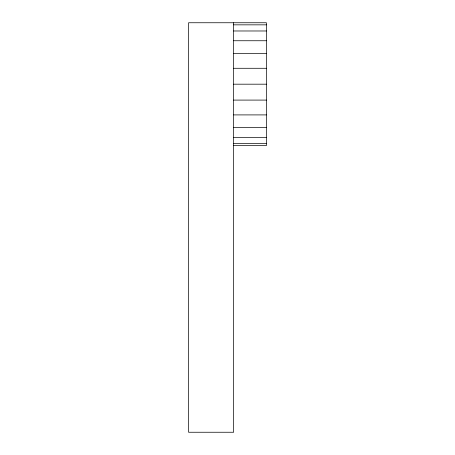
<?xml version="1.0" encoding="UTF-8"?>
<svg xmlns="http://www.w3.org/2000/svg" width="455" height="455" viewBox="0 0 455 455"><rect width="100%" height="100%" fill="white"/><g stroke="black" fill="none" stroke-linecap="round" stroke-linejoin="round"><path stroke-width="0.68" d="M233.642 24.843L266.408 24.843M233.642 30.98L266.408 30.98M233.642 40.745L266.408 40.745M233.642 53.468L266.408 53.468M233.642 68.284L266.408 68.284M233.642 84.186L266.408 84.186M233.642 100.089L266.408 100.089M233.642 114.905L266.408 114.905M233.642 127.627L266.408 127.627M233.642 137.393L266.408 137.393M233.642 143.53L266.408 143.53M233.642 145.623L266.408 145.623L266.408 22.75L188.592 22.75L188.592 432.25L233.642 432.25L233.642 22.75"/></g></svg>
